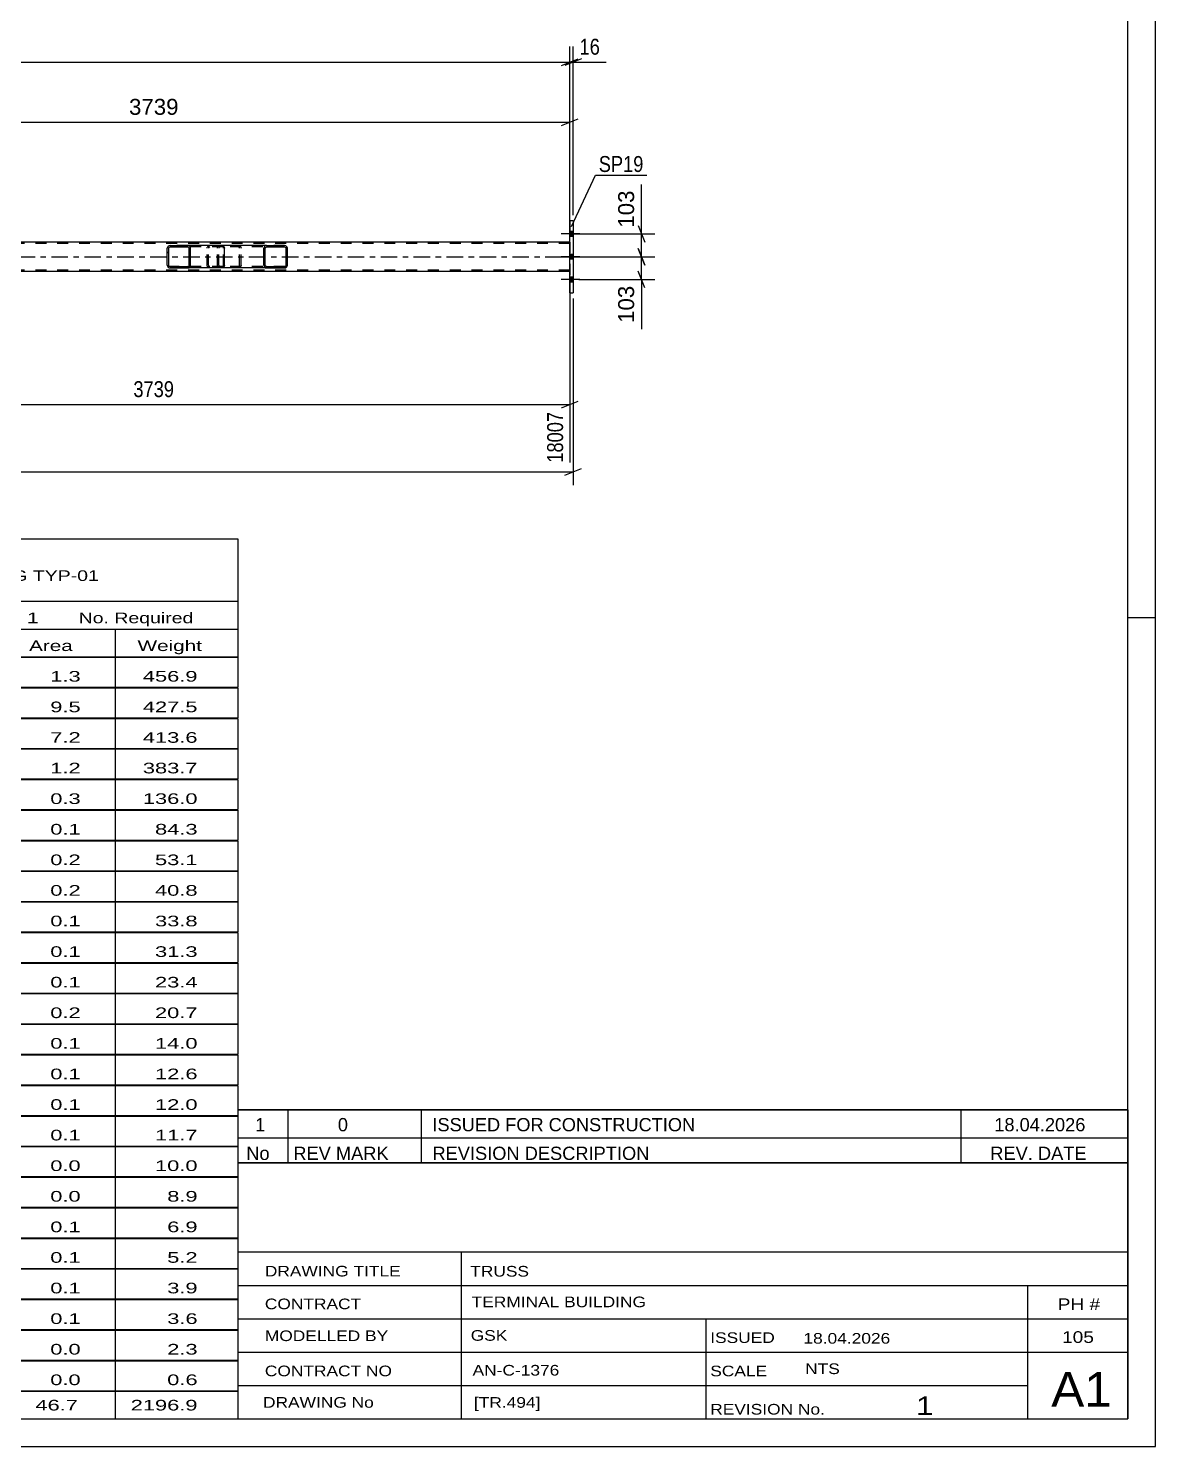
# Model space of a CAD drawing. Header units: millimetres. Extents: x -106 to 735, y -422 to 172.
# Drawn here: x 532.2 to 734.9, y -422.3 to -167.2 of the extents above; entities that cross this region are included whole.
import ezdxf

# ---------------------------------------------------------------- set-up
doc = ezdxf.new("R2010")
doc.units = ezdxf.units.MM
doc.linetypes.add('DXK_LINE_DOT2', pattern=[3.9198, 1.9599, -1.9599])
doc.linetypes.add('DXK_LINE_DOT3', pattern=[5.9187, 2.979, -0.9799, 0.9799, -0.9799])
doc.styles.add('Arial', font='ARIAL.TTF', dxfattribs={"height": 0.2})
doc.styles.add('Arial Narrow', font='ARIALN.TTF', dxfattribs={"height": 0.2})

# ---------------------------------------------------------------- blocks, each defined once
blk = doc.blocks.new('Unknown-717034374-1133')
at = {"color": 5, "linetype": 'Continuous'}
for p, q in [((734.87, -422.26), (734.87, 171.74)), ((729.87, -417.26), (729.87, 166.74)), ((734.87, -273.26), (729.87, -273.26)), ((-101.13, -417.26), (729.87, -417.26)), ((-106.13, -422.26), (734.87, -422.26))]:
    blk.add_line(p, q, dxfattribs=at)
blk = doc.blocks.new('Unknown-717034374-46241')
at = {"color": 7, "linetype": 'Continuous'}
for p, q in [((569.87, -371.21), (569.87, -417.26)), ((569.87, -371.21), (729.87, -371.21)), ((729.87, -371.26), (729.87, -417.26)), ((569.87, -387.26), (729.87, -387.26)), ((610.01, -387.26), (610.01, -417.26)), ((569.87, -393.26), (729.87, -393.26)), ((711.87, -417.21), (711.87, -393.21)), ((569.87, -399.26), (729.87, -399.26)), ((654.01, -399.26), (654.01, -417.26)), ((569.87, -405.26), (729.87, -405.26)), ((569.87, -411.26), (711.87, -411.26)), ((569.87, -417.26), (729.87, -417.26))]:
    blk.add_line(p, q, dxfattribs=at)
at = {"color": 7, "style": 'Arial Narrow'}
for s, height, width, p in [('DRAWING TITLE', 1.9089, 1.425378, (574.75, -391.66)), ('TRUSS  ', 1.909, 1.425378, (611.67, -391.68)), ('TERMINAL BUILDING', 1.9089, 1.425378, (611.92, -397.19)), ('CONTRACT', 1.909, 1.425378, (574.75, -397.55)), ('MODELLED BY', 1.9089, 1.425378, (574.75, -403.28)), ('GSK', 1.909, 1.425378, (611.75, -403.22)), ('ISSUED', 1.909, 1.425378, (654.81, -403.62)), ('18.04.2026', 1.909, 1.425378, (671.56, -403.74)), ('CONTRACT NO', 1.9089, 1.425378, (574.75, -409.6)), ('AN-C-1376', 1.909, 1.425378, (612.09, -409.48)), ('SCALE', 1.909, 1.425378, (654.81, -409.61)), ('A1', 6.204, 1.25, (716.11, -415.06)), ('DRAWING No', 1.909, 1.425378, (574.42, -415.26)), ('[TR.494]', 1.909, 1.425378, (612.33, -415.27)), ('REVISION No.', 1.9089, 1.425378, (654.81, -416.49)), ('1', 3.34, 1.5, (691.78, -416.58))]:
    blk.add_text(s, height=height, dxfattribs=dict(at, width=width)).set_placement(p)
at = {"color": 7, "linetype": 'Continuous', "style": 'Arial Narrow'}
for s, height, width, p in [('PH #', 2.1, 1.42538, (717.27, -397.71)), ('105', 2.1, 1.42538, (718.05, -403.61)), ('NTS', 1.909, 1.425378, (671.87, -409.21))]:
    blk.add_text(s, height=height, dxfattribs=dict(at, width=width)).set_placement(p)
blk = doc.blocks.new('Unknown-717034374-46242')
at = {"color": 7, "linetype": 'Continuous'}
for p, q in [((409.87, -259.01), (569.87, -259.01)), ((409.87, -270.26), (409.87, -259.01)), ((569.87, -259.01), (569.87, -270.26)), ((409.87, -270.26), (569.87, -270.26)), ((409.87, -270.26), (409.87, -275.26)), ((569.87, -270.26), (569.87, -275.26)), ((409.87, -275.26), (569.87, -275.26)), ((409.87, -275.26), (409.87, -280.26)), ((433.87, -275.26), (433.87, -280.26)), ((469.37, -275.26), (469.37, -280.26)), ((495.37, -275.26), (495.37, -280.26)), ((508.37, -275.26), (508.37, -280.26)), ((525.87, -275.26), (525.87, -280.26)), ((547.87, -275.26), (547.87, -280.26)), ((569.87, -275.26), (569.87, -280.26)), ((409.87, -280.26), (569.87, -280.26)), ((409.87, -280.31), (409.87, -285.71)), ((409.87, -280.31), (569.87, -280.31)), ((433.87, -280.26), (433.87, -285.76)), ((469.37, -280.26), (469.37, -285.76)), ((495.37, -280.26), (495.37, -285.76)), ((508.37, -280.26), (508.37, -285.76)), ((525.87, -280.26), (525.87, -285.76)), ((547.87, -280.26), (547.87, -285.76)), ((569.87, -280.31), (569.87, -285.71)), ((409.87, -285.71), (569.87, -285.71)), ((409.87, -285.81), (409.87, -291.21)), ((409.87, -285.81), (569.87, -285.81)), ((433.87, -285.76), (433.87, -291.26)), ((469.37, -285.76), (469.37, -291.26)), ((495.37, -285.76), (495.37, -291.26)), ((508.37, -285.76), (508.37, -291.26)), ((525.87, -285.76), (525.87, -291.26)), ((547.87, -285.76), (547.87, -291.26)), ((569.87, -285.81), (569.87, -291.21)), ((409.87, -291.21), (569.87, -291.21)), ((409.87, -291.31), (409.87, -296.71)), ((409.87, -291.31), (569.87, -291.31)), ((433.87, -291.26), (433.87, -296.76)), ((469.37, -291.26), (469.37, -296.76)), ((495.37, -291.26), (495.37, -296.76)), ((508.37, -291.26), (508.37, -296.76)), ((525.87, -291.26), (525.87, -296.76)), ((547.87, -291.26), (547.87, -296.76)), ((569.87, -291.31), (569.87, -296.71)), ((409.87, -296.71), (569.87, -296.71)), ((409.87, -296.81), (409.87, -302.21)), ((409.87, -296.81), (569.87, -296.81)), ((433.87, -296.76), (433.87, -302.26)), ((469.37, -296.76), (469.37, -302.26)), ((495.37, -296.76), (495.37, -302.26)), ((508.37, -296.76), (508.37, -302.26)), ((525.87, -296.76), (525.87, -302.26)), ((547.87, -296.76), (547.87, -302.26)), ((569.87, -296.81), (569.87, -302.21)), ((409.87, -302.21), (569.87, -302.21)), ((409.87, -302.31), (409.87, -307.71)), ((409.87, -302.31), (569.87, -302.31)), ((433.87, -302.26), (433.87, -307.76)), ((469.37, -302.26), (469.37, -307.76)), ((495.37, -302.26), (495.37, -307.76)), ((508.37, -302.26), (508.37, -307.76)), ((525.87, -302.26), (525.87, -307.76)), ((547.87, -302.26), (547.87, -307.76)), ((569.87, -302.31), (569.87, -307.71)), ((409.87, -307.71), (569.87, -307.71)), ((409.87, -307.81), (409.87, -313.21)), ((409.87, -307.81), (569.87, -307.81)), ((433.87, -307.76), (433.87, -313.26)), ((469.37, -307.76), (469.37, -313.26)), ((495.37, -307.76), (495.37, -313.26)), ((508.37, -307.76), (508.37, -313.26)), ((525.87, -307.76), (525.87, -313.26)), ((547.87, -307.76), (547.87, -313.26)), ((569.87, -307.81), (569.87, -313.21)), ((409.87, -313.21), (569.87, -313.21)), ((409.87, -313.31), (409.87, -318.71)), ((409.87, -313.31), (569.87, -313.31)), ((433.87, -313.26), (433.87, -318.76)), ((469.37, -313.26), (469.37, -318.76)), ((495.37, -313.26), (495.37, -318.76)), ((508.37, -313.26), (508.37, -318.76)), ((525.87, -313.26), (525.87, -318.76)), ((547.87, -313.26), (547.87, -318.76)), ((569.87, -313.31), (569.87, -318.71)), ((409.87, -318.71), (569.87, -318.71)), ((433.87, -318.76), (433.87, -324.26)), ((469.37, -318.76), (469.37, -324.26)), ((495.37, -318.76), (495.37, -324.26)), ((508.37, -318.76), (508.37, -324.26)), ((525.87, -318.76), (525.87, -324.26)), ((547.87, -318.76), (547.87, -324.26)), ((409.87, -318.81), (409.87, -324.21)), ((409.87, -318.81), (569.87, -318.81)), ((569.87, -318.81), (569.87, -324.21)), ((409.87, -324.21), (569.87, -324.21)), ((409.87, -324.31), (409.87, -329.71)), ((409.87, -324.31), (569.87, -324.31)), ((433.87, -324.26), (433.87, -329.76)), ((469.37, -324.26), (469.37, -329.76)), ((495.37, -324.26), (495.37, -329.76)), ((508.37, -324.26), (508.37, -329.76)), ((525.87, -324.26), (525.87, -329.76)), ((547.87, -324.26), (547.87, -329.76)), ((569.87, -324.31), (569.87, -329.71)), ((409.87, -329.71), (569.87, -329.71)), ((409.87, -329.81), (409.87, -335.21)), ((409.87, -329.81), (569.87, -329.81)), ((433.87, -329.76), (433.87, -335.26)), ((469.37, -329.76), (469.37, -335.26)), ((495.37, -329.76), (495.37, -335.26)), ((508.37, -329.76), (508.37, -335.26)), ((525.87, -329.76), (525.87, -335.26)), ((547.87, -329.76), (547.87, -335.26)), ((569.87, -329.81), (569.87, -335.21)), ((409.87, -335.21), (569.87, -335.21)), ((409.87, -335.31), (409.87, -340.71)), ((409.87, -335.31), (569.87, -335.31)), ((433.87, -335.26), (433.87, -340.76)), ((469.37, -335.26), (469.37, -340.76)), ((495.37, -335.26), (495.37, -340.76)), ((508.37, -335.26), (508.37, -340.76)), ((525.87, -335.26), (525.87, -340.76)), ((547.87, -335.26), (547.87, -340.76)), ((569.87, -335.31), (569.87, -340.71)), ((409.87, -340.71), (569.87, -340.71)), ((409.87, -340.81), (409.87, -346.21)), ((409.87, -340.81), (569.87, -340.81)), ((433.87, -340.76), (433.87, -346.26)), ((469.37, -340.76), (469.37, -346.26)), ((495.37, -340.76), (495.37, -346.26)), ((508.37, -340.76), (508.37, -346.26)), ((525.87, -340.76), (525.87, -346.26)), ((547.87, -340.76), (547.87, -346.26)), ((569.87, -340.81), (569.87, -346.21)), ((409.87, -346.21), (569.87, -346.21)), ((409.87, -346.31), (409.87, -351.71)), ((409.87, -346.31), (569.87, -346.31)), ((433.87, -346.26), (433.87, -351.76)), ((469.37, -346.26), (469.37, -351.76)), ((495.37, -346.26), (495.37, -351.76)), ((508.37, -346.26), (508.37, -351.76)), ((525.87, -346.26), (525.87, -351.76)), ((547.87, -346.26), (547.87, -351.76)), ((569.87, -346.31), (569.87, -351.71)), ((409.87, -351.71), (569.87, -351.71)), ((409.87, -351.81), (409.87, -357.21)), ((409.87, -351.81), (569.87, -351.81)), ((433.87, -351.76), (433.87, -357.26)), ((469.37, -351.76), (469.37, -357.26)), ((495.37, -351.76), (495.37, -357.26)), ((508.37, -351.76), (508.37, -357.26)), ((525.87, -351.76), (525.87, -357.26)), ((547.87, -351.76), (547.87, -357.26)), ((569.87, -351.81), (569.87, -357.21)), ((409.87, -357.21), (569.87, -357.21)), ((409.87, -357.31), (409.87, -362.71)), ((409.87, -357.31), (569.87, -357.31)), ((433.87, -357.26), (433.87, -362.76)), ((469.37, -357.26), (469.37, -362.76)), ((495.37, -357.26), (495.37, -362.76)), ((508.37, -357.26), (508.37, -362.76)), ((525.87, -357.26), (525.87, -362.76)), ((547.87, -357.26), (547.87, -362.76)), ((569.87, -357.31), (569.87, -362.71)), ((409.87, -362.71), (569.87, -362.71)), ((409.87, -362.81), (409.87, -368.21)), ((409.87, -362.81), (569.87, -362.81)), ((433.87, -362.76), (433.87, -368.26)), ((469.37, -362.76), (469.37, -368.26)), ((495.37, -362.76), (495.37, -368.26)), ((508.37, -362.76), (508.37, -368.26)), ((525.87, -362.76), (525.87, -368.26)), ((547.87, -362.76), (547.87, -368.26)), ((569.87, -362.81), (569.87, -368.21)), ((409.87, -368.21), (569.87, -368.21)), ((409.87, -368.31), (409.87, -373.71)), ((409.87, -368.31), (569.87, -368.31)), ((433.87, -368.26), (433.87, -373.76)), ((469.37, -368.26), (469.37, -373.76)), ((495.37, -368.26), (495.37, -373.76)), ((508.37, -368.26), (508.37, -373.76)), ((525.87, -368.26), (525.87, -373.76)), ((547.87, -368.26), (547.87, -373.76)), ((569.87, -368.31), (569.87, -373.71)), ((409.87, -373.71), (569.87, -373.71)), ((409.87, -373.81), (409.87, -379.21)), ((409.87, -373.81), (569.87, -373.81)), ((433.87, -373.76), (433.87, -379.26)), ((469.37, -373.76), (469.37, -379.26)), ((495.37, -373.76), (495.37, -379.26)), ((508.37, -373.76), (508.37, -379.26)), ((525.87, -373.76), (525.87, -379.26)), ((547.87, -373.76), (547.87, -379.26)), ((569.87, -373.81), (569.87, -379.21)), ((409.87, -379.21), (569.87, -379.21)), ((409.87, -379.31), (409.87, -384.71)), ((409.87, -379.31), (569.87, -379.31)), ((433.87, -379.26), (433.87, -384.76)), ((469.37, -379.26), (469.37, -384.76)), ((495.37, -379.26), (495.37, -384.76)), ((508.37, -379.26), (508.37, -384.76)), ((525.87, -379.26), (525.87, -384.76)), ((547.87, -379.26), (547.87, -384.76)), ((569.87, -379.31), (569.87, -384.71)), ((409.87, -384.71), (569.87, -384.71)), ((409.87, -384.81), (409.87, -390.21)), ((409.87, -384.81), (569.87, -384.81)), ((433.87, -384.76), (433.87, -390.26)), ((469.37, -384.76), (469.37, -390.26)), ((495.37, -384.76), (495.37, -390.26)), ((508.37, -384.76), (508.37, -390.26)), ((525.87, -384.76), (525.87, -390.26)), ((547.87, -384.76), (547.87, -390.26)), ((569.87, -384.81), (569.87, -390.21)), ((409.87, -390.21), (569.87, -390.21)), ((409.87, -390.31), (409.87, -395.71)), ((409.87, -390.31), (569.87, -390.31)), ((433.87, -390.26), (433.87, -395.76)), ((469.37, -390.26), (469.37, -395.76)), ((495.37, -390.26), (495.37, -395.76)), ((508.37, -390.26), (508.37, -395.76)), ((525.87, -390.26), (525.87, -395.76)), ((547.87, -390.26), (547.87, -395.76)), ((569.87, -390.31), (569.87, -395.71)), ((409.87, -395.71), (569.87, -395.71)), ((409.87, -395.81), (409.87, -401.21)), ((409.87, -395.81), (569.87, -395.81)), ((433.87, -395.76), (433.87, -401.26)), ((469.37, -395.76), (469.37, -401.26)), ((495.37, -395.76), (495.37, -401.26)), ((508.37, -395.76), (508.37, -401.26)), ((525.87, -395.76), (525.87, -401.26)), ((547.87, -395.76), (547.87, -401.26)), ((569.87, -395.81), (569.87, -401.21)), ((409.87, -401.21), (569.87, -401.21)), ((409.87, -401.31), (409.87, -406.71)), ((409.87, -401.31), (569.87, -401.31)), ((433.87, -401.26), (433.87, -406.76)), ((469.37, -401.26), (469.37, -406.76)), ((495.37, -401.26), (495.37, -406.76)), ((508.37, -401.26), (508.37, -406.76)), ((525.87, -401.26), (525.87, -406.76)), ((547.87, -401.26), (547.87, -406.76)), ((569.87, -401.31), (569.87, -406.71)), ((409.87, -406.71), (569.87, -406.71)), ((409.87, -406.81), (409.87, -412.21)), ((409.87, -406.81), (569.87, -406.81)), ((433.87, -406.76), (433.87, -412.26)), ((469.37, -406.76), (469.37, -412.26)), ((495.37, -406.76), (495.37, -412.26)), ((508.37, -406.76), (508.37, -412.26)), ((525.87, -406.76), (525.87, -412.26)), ((547.87, -406.76), (547.87, -412.26)), ((569.87, -406.81), (569.87, -412.21)), ((409.87, -412.21), (569.87, -412.21)), ((409.87, -412.26), (569.87, -412.26)), ((409.87, -412.26), (409.87, -417.26)), ((525.87, -412.26), (525.87, -417.26)), ((547.87, -412.26), (547.87, -417.26)), ((569.87, -412.26), (569.87, -417.26)), ((409.87, -417.26), (569.87, -417.26))]:
    blk.add_line(p, q, dxfattribs=at)
at = {"color": 7, "style": 'Arial Narrow'}
for s, height, width, p in [('GENERAL NOTES & WELD DETAILS :', 2.8633, 1.4, (411.02, -266.7)), ('REFER TYP DRAWING TYP-01', 1.9089, 1.6, (494.57, -266.6)), ("MATERIAL LIST FOR ASSEMBLY MK'D", 1.9089, 1.6, (411.02, -274.2)), ('TR494', 1.909, 1.794707, (503.77, -274.29)), ('1', 1.91, 1.794707, (531.95, -274.2)), ('No. Required', 1.9089, 1.6, (541.28, -274.2)), ('Mark', 1.909, 1.7, (411.2, -279.26)), ('Profile', 1.909, 1.7, (444.28, -279.26)), ('Material', 1.909, 1.7, (474.41, -279.2)), ('No.', 1.909, 1.7, (499.37, -279.2)), ('Length', 1.909, 1.7, (509.87, -279.2)), ('Area', 1.909, 1.7, (532.37, -279.2)), ('Weight', 1.909, 1.7, (551.87, -279.2))]:
    blk.add_text(s, height=height, dxfattribs=dict(at, width=width)).set_placement(p)
at = {"color": 7, "linetype": 'Continuous', "style": 'Arial Narrow'}
for s, height, width, p in [('M182', 1.909, 1.794707, (411.37, -284.7)), ('SHS100*6', 1.909, 1.794707, (435.87, -284.7)), ('E350', 1.909, 1.794707, (475.61, -284.7)), ('8', 1.91, 1.794707, (499.72, -284.7)), ('3261', 1.909, 1.794707, (512.45, -284.7)), ('1.3', 1.909, 1.794707, (536.18, -284.7)), ('456.9', 1.909, 1.794707, (552.82, -284.7)), ('BC193', 1.909, 1.794707, (411.37, -290.2)), ('SHS132*6', 1.909, 1.794707, (435.87, -290.2)), ('E350', 1.909, 1.794707, (475.61, -290.2)), ('1', 1.91, 1.794707, (499.72, -290.2)), ('18007', 1.909, 1.794707, (510.26, -290.2)), ('9.5', 1.909, 1.794707, (536.18, -290.2)), ('427.5', 1.909, 1.794707, (552.82, -290.2)), ('TR494', 1.909, 1.794707, (411.37, -295.7)), ('SHS100*8', 1.909, 1.794707, (435.87, -295.7)), ('E350', 1.909, 1.794707, (475.61, -295.7)), ('1', 1.91, 1.794707, (499.72, -295.7)), ('17896', 1.909, 1.794707, (510.26, -295.7)), ('7.2', 1.909, 1.794707, (536.18, -295.7)), ('413.6', 1.909, 1.794707, (552.82, -295.7)), ('M177', 1.909, 1.794707, (411.37, -301.2)), ('SHS100*6', 1.909, 1.794707, (435.87, -301.2)), ('E350', 1.909, 1.794707, (475.61, -301.2)), ('7', 1.91, 1.794707, (499.72, -301.2)), ('3167', 1.909, 1.794707, (512.45, -301.2)), ('1.2', 1.909, 1.794707, (536.18, -301.2)), ('383.7', 1.909, 1.794707, (552.82, -301.2)), ('SP20', 1.909, 1.794707, (411.37, -306.7)), ('PL20*380', 1.909, 1.794707, (435.87, -306.7)), ('E350', 1.909, 1.794707, (475.61, -306.7)), ('6', 1.91, 1.794707, (499.72, -306.7)), ('380', 1.909, 1.794707, (514.64, -306.7)), ('0.3', 1.909, 1.794707, (536.18, -306.7)), ('136.0', 1.909, 1.794707, (552.82, -306.7)), ('M1454', 1.909, 1.794707, (411.37, -312.2)), ('RHS100*100*6', 1.9089, 1.794707, (435.87, -312.2)), ('E350', 1.909, 1.794707, (475.61, -312.2)), ('13', 1.909, 1.794707, (498.63, -312.2)), ('366', 1.909, 1.794707, (514.64, -312.2)), ('0.1', 1.909, 1.794707, (536.18, -312.2)), ('84.3', 1.909, 1.794707, (555.01, -312.2)), ('SP19', 1.909, 1.794707, (411.37, -317.7)), ('PL16*325', 1.909, 1.794707, (435.87, -317.7)), ('E350', 1.909, 1.794707, (475.61, -317.7)), ('4', 1.91, 1.794707, (499.72, -317.7)), ('325', 1.909, 1.794707, (514.64, -317.7)), ('0.2', 1.909, 1.794707, (536.18, -317.7)), ('53.1', 1.909, 1.794707, (555.01, -317.7)), ('M1440', 1.909, 1.794707, (411.37, -323.2)), ('RHS100*100*6', 1.9089, 1.794707, (435.87, -323.2)), ('E350', 1.909, 1.794707, (475.61, -323.2)), ('6', 1.91, 1.794707, (499.72, -323.2)), ('384', 1.909, 1.794707, (514.64, -323.2)), ('0.2', 1.909, 1.794707, (536.18, -323.2)), ('40.8', 1.909, 1.794707, (555.01, -323.2)), ('PL760', 1.909, 1.794707, (411.37, -328.7)), ('PL12*120', 1.909, 1.794707, (435.87, -328.7)), ('E350', 1.909, 1.794707, (475.61, -328.7)), ('13', 1.909, 1.794707, (498.63, -328.7)), ('230', 1.909, 1.794707, (514.64, -328.7)), ('0.1', 1.909, 1.794707, (536.18, -328.7)), ('33.8', 1.909, 1.794707, (555.01, -328.7)), ('M1362', 1.909, 1.794707, (411.37, -334.2)), ('RHS100*100*6', 1.9089, 1.794707, (435.87, -334.2)), ('E350', 1.909, 1.794707, (475.61, -334.2)), ('9', 1.91, 1.794707, (499.72, -334.2)), ('196', 1.909, 1.794707, (514.64, -334.2)), ('0.1', 1.909, 1.794707, (536.18, -334.2)), ('31.3', 1.909, 1.794707, (555.01, -334.2)), ('PL580', 1.909, 1.794707, (411.37, -339.7)), ('PL12*120', 1.909, 1.794707, (435.87, -339.7)), ('E350', 1.909, 1.794707, (475.61, -339.7)), ('9', 1.91, 1.794707, (499.72, -339.7)), ('230', 1.909, 1.794707, (514.64, -339.7)), ('0.1', 1.909, 1.794707, (536.18, -339.7)), ('23.4', 1.909, 1.794707, (555.01, -339.7)), ('M1439', 1.909, 1.794707, (411.37, -345.2)), ('RHS100*100*6', 1.9089, 1.794707, (435.87, -345.2)), ('E350', 1.909, 1.794707, (475.61, -345.2)), ('3', 1.91, 1.794707, (499.72, -345.2)), ('390', 1.909, 1.794707, (514.64, -345.2)), ('0.2', 1.909, 1.794707, (536.18, -345.2)), ('20.7', 1.909, 1.794707, (555.01, -345.2)), ('TB74', 1.909, 1.794707, (411.37, -350.7)), ('RHS150*110*6', 1.9089, 1.794707, (435.87, -350.7)), ('E350', 1.909, 1.794707, (475.61, -350.7)), ('3', 1.91, 1.794707, (499.72, -350.7)), ('200', 1.909, 1.794707, (514.64, -350.7)), ('0.1', 1.909, 1.794707, (536.18, -350.7)), ('14.0', 1.909, 1.794707, (555.01, -350.7)), ('TB48', 1.909, 1.794707, (411.37, -356.2)), ('RHS150*110*6', 1.9089, 1.794707, (435.87, -356.2)), ('E350', 1.909, 1.794707, (475.61, -356.2)), ('3', 1.91, 1.794707, (499.72, -356.2)), ('180', 1.909, 1.794707, (514.64, -356.2)), ('0.1', 1.909, 1.794707, (536.18, -356.2)), ('12.6', 1.909, 1.794707, (555.01, -356.2)), ('PL538', 1.909, 1.794707, (411.37, -361.7)), ('PL10*150', 1.909, 1.794707, (435.87, -361.7)), ('E350', 1.909, 1.794707, (475.61, -361.7)), ('6', 1.91, 1.794707, (499.72, -361.7)), ('170', 1.909, 1.794707, (514.64, -361.7)), ('0.1', 1.909, 1.794707, (536.18, -361.7)), ('12.0', 1.909, 1.794707, (555.01, -361.7)), ('M1450', 1.909, 1.794707, (411.37, -367.2)), ('RHS100*100*6', 1.9089, 1.794707, (435.87, -367.2)), ('E350', 1.909, 1.794707, (475.61, -367.2)), ('3', 1.91, 1.794707, (499.72, -367.2)), ('220', 1.909, 1.794707, (514.64, -367.2)), ('0.1', 1.909, 1.794707, (536.18, -367.2)), ('11.7', 1.909, 1.794707, (555.01, -367.2)), ('ST33', 1.909, 1.794707, (411.37, -372.7)), ('PL8*100', 1.909, 1.794707, (435.87, -372.7)), ('E350', 1.909, 1.794707, (475.61, -372.7)), ('24', 1.909, 1.794707, (498.63, -372.7)), ('135', 1.909, 1.794707, (514.64, -372.7)), ('0.0', 1.909, 1.794707, (536.18, -372.7)), ('10.0', 1.909, 1.794707, (555.01, -372.7)), ('ST32', 1.909, 1.794707, (411.37, -378.2)), ('PL8*100', 1.909, 1.794707, (435.87, -378.2)), ('E350', 1.909, 1.794707, (475.61, -378.2)), ('24', 1.909, 1.794707, (498.63, -378.2)), ('121', 1.909, 1.794707, (514.64, -378.2)), ('0.0', 1.909, 1.794707, (536.18, -378.2)), ('8.9', 1.909, 1.794707, (557.2, -378.2)), ('M1545', 1.909, 1.794707, (411.37, -383.7)), ('RHS100*100*6', 1.9089, 1.794707, (435.87, -383.7)), ('E350', 1.909, 1.794707, (475.61, -383.7)), ('2', 1.91, 1.794707, (499.72, -383.7)), ('196', 1.909, 1.794707, (514.64, -383.7)), ('0.1', 1.909, 1.794707, (536.18, -383.7)), ('6.9', 1.909, 1.794707, (557.2, -383.7)), ('PL780', 1.909, 1.794707, (411.37, -389.2)), ('PL12*120', 1.909, 1.794707, (435.87, -389.2)), ('E350', 1.909, 1.794707, (475.61, -389.2)), ('2', 1.91, 1.794707, (499.72, -389.2)), ('230', 1.909, 1.794707, (514.64, -389.2)), ('0.1', 1.909, 1.794707, (536.18, -389.2)), ('5.2', 1.909, 1.794707, (557.2, -389.2)), ('M1535', 1.909, 1.794707, (411.37, -394.7)), ('RHS100*100*6', 1.9089, 1.794707, (435.87, -394.7)), ('E350', 1.909, 1.794707, (475.61, -394.7)), ('1', 1.91, 1.794707, (499.72, -394.7)), ('220', 1.909, 1.794707, (514.64, -394.7)), ('0.1', 1.909, 1.794707, (536.18, -394.7)), ('3.9', 1.909, 1.794707, (557.2, -394.7)), ('BPL9', 1.909, 1.794707, (411.37, -400.2)), ('ISA100X100X6', 1.9089, 1.794707, (435.87, -400.2)), ('E350', 1.909, 1.794707, (475.61, -400.2)), ('3', 1.91, 1.794707, (499.72, -400.2)), ('130', 1.909, 1.794707, (514.64, -400.2)), ('0.1', 1.909, 1.794707, (536.18, -400.2)), ('3.6', 1.909, 1.794707, (557.2, -400.2)), ('PL771', 1.909, 1.794707, (411.37, -405.7)), ('PL6*88', 1.909, 1.794707, (435.87, -405.7)), ('E350', 1.909, 1.794707, (475.61, -405.7)), ('3', 1.91, 1.794707, (499.72, -405.7)), ('188', 1.909, 1.794707, (514.64, -405.7)), ('0.0', 1.909, 1.794707, (536.18, -405.7)), ('2.3', 1.909, 1.794707, (557.2, -405.7)), ('ST40', 1.909, 1.794707, (411.37, -411.2)), ('PL6*94', 1.909, 1.794707, (435.87, -411.2)), ('E350', 1.909, 1.794707, (475.61, -411.2)), ('3', 1.91, 1.794707, (499.72, -411.2)), ('94', 1.909, 1.794707, (516.82, -411.2)), ('0.0', 1.909, 1.794707, (536.18, -411.2)), ('0.6', 1.909, 1.794707, (557.2, -411.2)), ('Total', 1.909, 1.7, (512.2, -415.76)), ('46.7', 1.909, 1.794707, (533.51, -415.76)), ('2196.9', 1.909, 1.794707, (550.64, -415.76))]:
    blk.add_text(s, height=height, dxfattribs=dict(at, width=width)).set_placement(p)
blk = doc.blocks.new('Unknown-717034374-46244')
at = {"color": 7, "linetype": 'Continuous'}
for p, q in [((569.87, -361.71), (729.87, -361.71)), ((729.87, -361.71), (569.87, -361.71)), ((569.87, -361.71), (569.87, -366.71)), ((578.87, -361.71), (578.87, -366.71)), ((602.87, -361.71), (602.87, -366.71)), ((699.87, -361.71), (699.87, -366.71)), ((729.87, -361.71), (729.87, -366.71)), ((569.87, -366.71), (729.87, -366.71)), ((569.87, -366.71), (569.87, -371.21)), ((569.87, -366.71), (729.87, -366.71)), ((578.87, -366.71), (578.87, -371.21)), ((602.87, -366.71), (602.87, -371.21)), ((699.87, -366.71), (699.87, -371.21)), ((729.87, -366.71), (729.87, -371.21)), ((729.87, -371.21), (569.87, -371.21))]:
    blk.add_line(p, q, dxfattribs=at)
at = {"color": 7, "linetype": 'Continuous', "style": 'Arial Narrow'}
for s, height, width, p in [('1', 2.39, 1.196471, (573.02, -365.56)), ('0', 2.39, 1.196471, (587.87, -365.56)), ('ISSUED FOR CONSTRUCTION', 2.3861, 1.196471, (604.87, -365.56)), ('18.04.2026', 2.386, 1.196471, (705.87, -365.56)), ('No', 2.386, 1.2, (571.41, -370.71)), ('REV MARK', 2.386, 1.2, (579.87, -370.71)), ('REVISION DESCRIPTION', 2.3861, 1.2, (604.87, -370.71)), ('REV. DATE', 2.386, 1.2, (705.15, -370.71))]:
    blk.add_text(s, height=height, dxfattribs=dict(at, width=width)).set_placement(p)
blk = doc.blocks.new('Part-717034374-3312 - 3113')
at = {"color": 2, "linetype": 'Continuous'}
for p, q in [((629.55, -201.81), (630.19, -201.81)), ((629.55, -214.81), (629.55, -201.81)), ((630.19, -201.81), (630.19, -214.81)), ((629.55, -214.81), (630.19, -214.81))]:
    blk.add_line(p, q, dxfattribs=at)
at = {"color": 7, "linetype": 'DXK_LINE_DOT2'}
for p, q in [((629.55, -201.81), (629.55, -214.81)), ((630.19, -201.81), (630.19, -214.81))]:
    blk.add_line(p, q, dxfattribs=at)
blk = doc.blocks.new('Part-717034374-3251 - 3113')
at = {"color": 2, "linetype": 'Continuous'}
for p, q in [((629.55, -205.67), (-37.73, -205.67)), ((629.55, -210.95), (485.2, -210.95))]:
    blk.add_line(p, q, dxfattribs=at)
at = {"color": 7, "linetype": 'DXK_LINE_DOT2'}
for p, q in [((629.55, -205.91), (-37.73, -205.91)), ((629.55, -205.67), (629.55, -210.95)), ((629.55, -210.71), (-37.73, -210.71)), ((629.55, -210.95), (629.55, -210.91))]:
    blk.add_line(p, q, dxfattribs=at)
at = {"color": 7, "linetype": 'DXK_LINE_DOT3'}
blk.add_line((-37.73, -208.31), (629.55, -208.31), dxfattribs=at)
blk = doc.blocks.new('Bolt-717034374-3254 - 3113')
at = {"linetype": 'Continuous'}
for points in [[(630.19, -204.65), (630.19, -203.77), (629.55, -203.77), (629.55, -204.65)], [(630.19, -204.65), (630.19, -203.77), (629.55, -203.77), (629.55, -204.65)], [(630.19, -204.65), (630.19, -203.77), (629.55, -203.77), (629.55, -204.65)], [(630.19, -208.75), (630.19, -207.87), (629.55, -207.87), (629.55, -208.75)], [(630.19, -208.75), (630.19, -207.87), (629.55, -207.87), (629.55, -208.75)], [(630.19, -212.85), (630.19, -211.97), (629.55, -211.97), (629.55, -212.85)], [(630.19, -212.85), (630.19, -211.97), (629.55, -211.97), (629.55, -212.85)], [(630.19, -212.85), (630.19, -211.97), (629.55, -211.97), (629.55, -212.85)]]:
    blk.add_hatch(color=1, dxfattribs=at).paths.add_polyline_path(points)
at = {"color": 1, "linetype": 'Continuous'}
for p, q in [((630.19, -203.77), (629.55, -203.77)), ((630.19, -203.77), (629.55, -203.77)), ((630.19, -203.77), (629.55, -203.77)), ((631.35, -204.21), (628.03, -204.21)), ((631.35, -204.21), (628.03, -204.21)), ((631.35, -204.21), (628.03, -204.21)), ((630.19, -204.65), (629.55, -204.65)), ((630.19, -204.65), (629.55, -204.65)), ((630.19, -204.65), (629.55, -204.65)), ((631.35, -208.31), (628.03, -208.31)), ((631.35, -208.31), (628.03, -208.31)), ((630.19, -207.87), (629.55, -207.87)), ((630.19, -207.87), (629.55, -207.87)), ((630.19, -208.75), (629.55, -208.75)), ((630.19, -208.75), (629.55, -208.75)), ((631.35, -212.41), (628.03, -212.41)), ((631.35, -212.41), (628.03, -212.41)), ((631.35, -212.41), (628.03, -212.41)), ((630.19, -211.97), (629.55, -211.97)), ((630.19, -211.97), (629.55, -211.97)), ((630.19, -211.97), (629.55, -211.97)), ((630.19, -212.85), (629.55, -212.85)), ((630.19, -212.85), (629.55, -212.85)), ((630.19, -212.85), (629.55, -212.85))]:
    blk.add_line(p, q, dxfattribs=at)
blk = doc.blocks.new('Part-717034374-3318 - 3113')
at = {"linetype": 'Continuous'}
h = blk.add_hatch(dxfattribs=at)
h.set_pattern_fill('', scale=0.7, style=0, pattern_type=0)
h.set_pattern_definition([(45, (561.3697, -206.6051), (-1.57154, 1.57154), [])])
h.paths.add_polyline_path([(561.41, -206.79), (561.37, -206.61), (561.26, -206.45), (561.1, -206.35), (560.91, -206.31), (557.72, -206.31), (557.53, -206.35), (557.37, -206.45), (557.26, -206.61), (557.22, -206.79), (557.22, -209.83), (557.26, -210.01), (557.37, -210.17), (557.53, -210.27), (557.72, -210.31), (560.91, -210.31), (561.1, -210.27), (561.26, -210.17), (561.37, -210.01), (561.41, -209.83)])
h.paths.add_polyline_path([(561.14, -209.92), (561.08, -210), (561, -210.05), (560.91, -210.07), (557.72, -210.07), (557.62, -210.05), (557.54, -210), (557.49, -209.92), (557.47, -209.83), (557.47, -206.79), (557.49, -206.7), (557.54, -206.62), (557.62, -206.57), (557.72, -206.55), (560.91, -206.55), (561, -206.57), (561.08, -206.62), (561.14, -206.7), (561.16, -206.79), (561.16, -209.83)])
at = {"color": 2, "linetype": 'Continuous'}
for p, q in [((557.72, -206.31), (557.53, -206.35)), ((557.54, -206.62), (557.62, -206.57)), ((557.62, -206.57), (557.72, -206.55)), ((557.72, -206.31), (560.91, -206.31)), ((557.72, -206.55), (560.91, -206.55)), ((567.21, -206.31), (560.91, -206.31)), ((561.1, -206.35), (560.91, -206.31)), ((560.91, -206.55), (561, -206.57)), ((561, -206.57), (561.08, -206.62)), ((567.21, -206.31), (567.31, -206.35)), ((567.31, -206.35), (567.4, -206.45)), ((567.4, -206.45), (567.46, -206.61)), ((557.26, -206.61), (557.22, -206.79)), ((557.22, -209.83), (557.22, -206.79)), ((557.47, -206.79), (557.49, -206.7)), ((557.47, -209.83), (557.47, -206.79)), ((557.49, -206.7), (557.54, -206.62)), ((561.08, -206.62), (561.14, -206.7)), ((561.14, -206.7), (561.16, -206.79)), ((561.16, -209.83), (561.16, -206.79)), ((561.41, -206.79), (561.37, -206.61)), ((561.41, -209.83), (561.41, -206.79)), ((567.46, -206.61), (567.48, -206.79)), ((567.48, -209.83), (567.48, -206.79)), ((557.22, -209.83), (557.26, -210.01)), ((557.49, -209.92), (557.47, -209.83)), ((557.54, -210), (557.49, -209.92)), ((557.53, -210.27), (557.72, -210.31)), ((557.62, -210.05), (557.54, -210)), ((557.72, -210.07), (557.62, -210.05)), ((557.72, -210.07), (560.91, -210.07)), ((557.72, -210.31), (560.91, -210.31)), ((561, -210.05), (560.91, -210.07)), ((560.91, -210.31), (561.1, -210.27)), ((567.21, -210.31), (560.91, -210.31)), ((561.08, -210), (561, -210.05)), ((561.14, -209.92), (561.08, -210)), ((561.16, -209.83), (561.14, -209.92)), ((561.37, -210.01), (561.41, -209.83)), ((567.31, -210.27), (567.21, -210.31)), ((567.4, -210.17), (567.31, -210.27)), ((567.46, -210.01), (567.4, -210.17)), ((567.48, -209.83), (567.46, -210.01))]:
    blk.add_line(p, q, dxfattribs=at)
at = {"color": 7, "linetype": 'DXK_LINE_DOT2'}
for p, q in [((560.91, -206.31), (557.72, -206.31)), ((567.21, -206.55), (557.72, -206.55)), ((564.68, -206.35), (564.87, -206.31)), ((564.78, -206.57), (564.69, -206.62)), ((564.87, -206.55), (564.78, -206.57)), ((566.21, -206.55), (566.21, -206.31)), ((567.26, -206.57), (567.21, -206.55)), ((567.3, -206.62), (567.26, -206.57)), ((564.37, -206.79), (564.41, -206.61)), ((564.37, -209.83), (564.37, -206.79)), ((564.64, -206.7), (564.62, -206.79)), ((564.62, -209.83), (564.62, -206.79)), ((564.69, -206.62), (564.64, -206.7)), ((567.33, -206.7), (567.3, -206.62)), ((567.34, -206.79), (567.33, -206.7)), ((567.34, -209.83), (567.34, -206.79)), ((567.21, -210.07), (557.72, -210.07)), ((560.91, -210.31), (557.72, -210.31)), ((564.41, -210.01), (564.37, -209.83)), ((564.62, -209.83), (564.64, -209.92)), ((564.64, -209.92), (564.69, -210)), ((564.87, -210.31), (564.68, -210.27)), ((564.69, -210), (564.72, -210.01)), ((564.72, -210.01), (564.78, -210.05)), ((564.78, -210.05), (564.87, -210.07)), ((566.21, -210.31), (566.21, -210.07)), ((567.21, -210.07), (567.26, -210.05)), ((567.26, -210.05), (567.3, -210)), ((567.3, -210), (567.33, -209.92)), ((567.33, -209.92), (567.34, -209.83))]:
    blk.add_line(p, q, dxfattribs=at)
at = {"color": 2, "linetype": 'Continuous'}
for centre, start, end in [((557.71, -206.8), 111.1941, 156.1506), ((560.92, -206.8), 23.8494, 68.8059), ((557.71, -209.81), 203.8494, 248.8059), ((560.92, -209.81), 291.1941, 336.1506)]:
    blk.add_arc(centre, 0.492, start, end, dxfattribs=at)
at = {"color": 7, "linetype": 'DXK_LINE_DOT2'}
for centre, start, end in [((564.86, -206.8), 111.1941, 156.1506), ((564.86, -209.81), 203.8494, 248.8059)]:
    blk.add_arc(centre, 0.492, start, end, dxfattribs=at)
blk = doc.blocks.new('Part-717034374-3337 - 3113')
at = {"linetype": 'Continuous'}
h = blk.add_hatch(dxfattribs=at)
h.set_pattern_fill('', scale=0.7, style=0, pattern_type=0)
h.set_pattern_definition([(45, (578.7814, -206.6051), (-1.57154, 1.57154), [])])
h.paths.add_polyline_path([(578.82, -206.79), (578.78, -206.61), (578.67, -206.45), (578.5, -206.35), (578.31, -206.31), (575.07, -206.31), (574.88, -206.35), (574.71, -206.45), (574.6, -206.61), (574.56, -206.79), (574.56, -209.83), (574.6, -210.01), (574.71, -210.17), (574.88, -210.27), (575.07, -210.31), (578.31, -210.31), (578.5, -210.27), (578.67, -210.17), (578.78, -210.01), (578.82, -209.83)])
h.paths.add_polyline_path([(578.55, -209.92), (578.49, -210), (578.41, -210.05), (578.31, -210.07), (575.07, -210.07), (574.98, -210.05), (574.89, -210), (574.84, -209.92), (574.82, -209.83), (574.82, -206.79), (574.84, -206.7), (574.89, -206.62), (574.98, -206.57), (575.07, -206.55), (578.31, -206.55), (578.41, -206.57), (578.49, -206.62), (578.55, -206.7), (578.56, -206.79), (578.56, -209.83)])
at = {"color": 7, "linetype": 'DXK_LINE_DOT2'}
for p, q in [((566.53, -206.35), (566.72, -206.31)), ((566.63, -206.57), (566.54, -206.62)), ((566.72, -206.55), (566.63, -206.57)), ((567.21, -206.31), (566.72, -206.31)), ((578.31, -206.55), (566.72, -206.55)), ((569.96, -206.31), (570.16, -206.35)), ((570.06, -206.57), (569.96, -206.55)), ((570.14, -206.62), (570.06, -206.57)), ((578.31, -206.31), (575.07, -206.31)), ((566.21, -206.79), (566.25, -206.61)), ((566.21, -209.83), (566.21, -206.79)), ((566.49, -206.7), (566.47, -206.79)), ((566.47, -209.83), (566.47, -206.79)), ((566.54, -206.62), (566.49, -206.7)), ((570.2, -206.7), (570.14, -206.62)), ((570.22, -206.79), (570.2, -206.7)), ((570.22, -209.83), (570.22, -206.79)), ((570.43, -206.61), (570.47, -206.79)), ((570.47, -209.83), (570.47, -206.79)), ((566.25, -210.01), (566.21, -209.83)), ((566.47, -209.83), (566.49, -209.92)), ((566.49, -209.92), (566.54, -210)), ((566.72, -210.31), (566.53, -210.27)), ((566.54, -210), (566.63, -210.05)), ((566.63, -210.05), (566.72, -210.07)), ((578.31, -210.07), (566.72, -210.07)), ((567.21, -210.31), (566.72, -210.31)), ((569.96, -210.07), (570.06, -210.05)), ((570.16, -210.27), (569.96, -210.31)), ((570.06, -210.05), (570.14, -210)), ((570.14, -210), (570.2, -209.92)), ((570.2, -209.92), (570.22, -209.83)), ((570.47, -209.83), (570.43, -210.01)), ((578.31, -210.31), (575.07, -210.31))]:
    blk.add_line(p, q, dxfattribs=at)
at = {"color": 2, "linetype": 'Continuous'}
for p, q in [((575.07, -206.31), (567.21, -206.31)), ((575.07, -206.31), (574.88, -206.35)), ((574.89, -206.62), (574.98, -206.57)), ((574.98, -206.57), (575.07, -206.55)), ((575.07, -206.31), (578.31, -206.31)), ((575.07, -206.55), (578.31, -206.55)), ((578.5, -206.35), (578.31, -206.31)), ((578.31, -206.55), (578.41, -206.57)), ((578.41, -206.57), (578.49, -206.62)), ((574.6, -206.61), (574.56, -206.79)), ((574.56, -209.83), (574.56, -206.79)), ((574.82, -206.79), (574.84, -206.7)), ((574.82, -209.83), (574.82, -206.79)), ((574.84, -206.7), (574.89, -206.62)), ((578.49, -206.62), (578.55, -206.7)), ((578.55, -206.7), (578.56, -206.79)), ((578.56, -209.83), (578.56, -206.79)), ((578.82, -206.79), (578.78, -206.61)), ((578.82, -209.83), (578.82, -206.79)), ((575.07, -210.31), (567.21, -210.31)), ((574.56, -209.83), (574.6, -210.01)), ((574.84, -209.92), (574.82, -209.83)), ((574.89, -210), (574.84, -209.92)), ((574.88, -210.27), (575.07, -210.31)), ((574.98, -210.05), (574.89, -210)), ((575.07, -210.07), (574.98, -210.05)), ((575.07, -210.07), (578.31, -210.07)), ((575.07, -210.31), (578.31, -210.31)), ((578.41, -210.05), (578.31, -210.07)), ((578.31, -210.31), (578.5, -210.27)), ((578.49, -210), (578.41, -210.05)), ((578.55, -209.92), (578.49, -210)), ((578.56, -209.83), (578.55, -209.92)), ((578.78, -210.01), (578.82, -209.83))]:
    blk.add_line(p, q, dxfattribs=at)
at = {"color": 7, "linetype": 'DXK_LINE_DOT2'}
for centre, start, end in [((566.71, -206.81), 110.7583, 155.68), ((569.98, -206.81), 24.32, 69.2417), ((566.71, -209.81), 204.32, 249.2417), ((569.98, -209.81), 290.7583, 335.68)]:
    blk.add_arc(centre, 0.496, start, end, dxfattribs=at)
at = {"color": 2, "linetype": 'Continuous'}
for centre, start, end in [((575.05, -206.81), 110.7583, 155.68), ((578.33, -206.81), 24.32, 69.2417), ((575.05, -209.81), 204.32, 249.2417), ((578.33, -209.81), 290.7583, 335.68)]:
    blk.add_arc(centre, 0.496, start, end, dxfattribs=at)
blk = doc.blocks.new('StraightDimension-717034374-3478 - 3113')
at = {"color": 7, "linetype": 'Continuous'}
for p, q in [((627.63, -208.31), (644.87, -208.31)), ((641.87, -206.81), (643.07, -209.81)), ((642.47, -212.41), (642.47, -208.31)), ((643.07, -213.91), (641.87, -210.91)), ((631.19, -212.41), (644.87, -212.41))]:
    blk.add_line(p, q, dxfattribs=at)
at = {"color": 0}
blk.add_wipeout([(641.72, -212.93), (637.52, -212.93), (637.52, -220.8), (641.72, -220.8)], dxfattribs=at)
at = {"color": 7, "linetype": 'Continuous'}
blk.add_line((642.47, -212.41), (642.47, -221.33), dxfattribs=at)
blk.add_line((642.47, -212.41), (642.47, -221.33), dxfattribs=at)
at = {"color": 3, "style": 'Arial'}
blk.add_text('103', height=2.865, rotation=90.0002, dxfattribs=at).set_placement((641.12, -220.2))
blk = doc.blocks.new('StraightDimension-717034374-3489 - 3113')
at = {"color": 7, "linetype": 'Continuous'}
for p, q in [((641.87, -202.71), (643.07, -205.71)), ((629.79, -204.21), (644.87, -204.21)), ((642.47, -208.31), (642.47, -204.21)), ((627.63, -208.31), (644.87, -208.31)), ((643.07, -209.81), (641.87, -206.81))]:
    blk.add_line(p, q, dxfattribs=at)
at = {"color": 0}
blk.add_wipeout([(641.72, -195.81), (637.52, -195.81), (637.52, -203.68), (641.72, -203.68)], dxfattribs=at)
at = {"color": 7, "linetype": 'Continuous'}
blk.add_line((642.47, -204.21), (642.47, -195.29), dxfattribs=at)
blk.add_line((642.47, -204.21), (642.47, -195.29), dxfattribs=at)
at = {"color": 3, "style": 'Arial'}
blk.add_text('103', height=2.865, rotation=90.0002, dxfattribs=at).set_placement((641.12, -203.08))
blk = doc.blocks.new('StraightDimension-717034374-3544 - 3113')
at = {"color": 7, "linetype": 'Continuous'}
for p, q in [((480, -212.35), (480, -245.33)), ((629.55, -211.95), (629.55, -245.33)), ((481.5, -234.29), (478.5, -235.49)), ((628.05, -235.49), (631.05, -234.29)), ((480, -234.89), (629.55, -234.89))]:
    blk.add_line(p, q, dxfattribs=at)
at = {"color": 0}
blk.add_wipeout([(559.03, -234.14), (559.03, -229.94), (550.52, -229.94), (550.52, -234.14)], dxfattribs=at)
at = {"color": 0, "linetype": 'Continuous'}
blk.add_wipeout([(628.95, -235.59), (624.75, -235.59), (624.75, -245.93), (628.95, -245.93)], dxfattribs=at)
at = {"color": 3, "style": 'Arial Narrow'}
blk.add_text('3739', height=2.863, dxfattribs=at).set_placement((551.12, -233.54))
at = {"color": 3, "linetype": 'Continuous', "style": 'Arial Narrow'}
blk.add_text('18007', height=2.863, rotation=90.0002, dxfattribs=at).set_placement((628.35, -245.33))
blk = doc.blocks.new('StraightDimension-717034374-3647 - 3113')
at = {"color": 7, "linetype": 'Continuous'}
for p, q in [((629.55, -200.81), (629.55, -170.47)), ((-46.35, -173.32), (629.55, -173.32)), ((628.05, -173.92), (631.05, -172.72))]:
    blk.add_line(p, q, dxfattribs=at)
blk = doc.blocks.new('StraightDimension-717034374-3657 - 3113')
at = {"color": 7, "linetype": 'Continuous'}
for p, q in [((629.55, -200.81), (629.55, -170.47)), ((630.19, -200.81), (630.19, -170.47)), ((628.05, -173.92), (631.05, -172.72)), ((631.69, -172.72), (628.69, -173.92)), ((629.55, -173.32), (630.19, -173.32))]:
    blk.add_line(p, q, dxfattribs=at)
at = {"color": 0}
blk.add_wipeout([(635.58, -172.57), (635.58, -168.37), (630.72, -168.37), (630.72, -172.57)], dxfattribs=at)
at = {"color": 7, "linetype": 'Continuous'}
blk.add_line((630.19, -173.32), (636.1, -173.32), dxfattribs=at)
blk.add_line((630.19, -173.32), (636.1, -173.32), dxfattribs=at)
at = {"color": 3, "style": 'Arial Narrow'}
blk.add_text('16', height=2.863, dxfattribs=at).set_placement((631.32, -171.97))
blk = doc.blocks.new('StraightDimension-717034374-3668 - 3113')
at = {"color": 7, "linetype": 'Continuous'}
for p, q in [((630.19, -215.81), (630.19, -249.4)), ((-46.99, -247), (630.19, -247)), ((628.69, -247.6), (631.69, -246.4))]:
    blk.add_line(p, q, dxfattribs=at)
blk = doc.blocks.new('StraightDimension-717034374-45408 - 3113')
at = {"color": 7, "linetype": 'Continuous'}
for p, q in [((481.5, -183.53), (478.5, -184.73)), ((480, -197.05), (480, -181.28)), ((628.05, -184.73), (631.05, -183.53)), ((629.55, -204.67), (629.55, -181.28)), ((480, -184.13), (629.55, -184.13))]:
    blk.add_line(p, q, dxfattribs=at)
at = {"color": 0}
blk.add_wipeout([(559.82, -183.38), (559.82, -179.18), (549.73, -179.18), (549.73, -183.38)], dxfattribs=at)
at = {"color": 3, "style": 'Arial'}
blk.add_text('3739', height=2.865, dxfattribs=at).set_placement((550.33, -182.78))
blk = doc.blocks.new('Mark-717034374-3308 - 3113')
at = {"color": 0}
blk.add_wipeout([(642.81, -193.06), (642.81, -190.06), (634.77, -190.06), (634.77, -193.06)], dxfattribs=at)
blk.add_wipeout([(642.81, -193.06), (642.81, -190.06), (634.77, -190.06), (634.77, -193.06)], dxfattribs=at)
at = {"color": 30, "linetype": 'Continuous'}
for p, q in [((629.89, -202.84), (634.17, -193.66)), ((634.17, -193.66), (643.41, -193.66))]:
    blk.add_line(p, q, dxfattribs=at)
at = {"color": 3, "style": 'Arial Narrow'}
blk.add_text('SP19', height=2.863, dxfattribs=at).set_placement((634.77, -193.06))

msp = doc.modelspace()

# ---------------------------------------------------------------- block references
for name in ['Unknown-717034374-1133', 'Bolt-717034374-3254 - 3113', 'Part-717034374-3312 - 3113', 'Part-717034374-3251 - 3113', 'Part-717034374-3318 - 3113', 'Part-717034374-3337 - 3113', 'Unknown-717034374-46242', 'Unknown-717034374-46244', 'Unknown-717034374-46241']:
    msp.add_blockref(name, (0, 0))

# ---------------------------------------------------------------- next in the draw order: block references
msp.add_blockref('StraightDimension-717034374-3478 - 3113', (0, 0))

# ---------------------------------------------------------------- next in the draw order: block references
for name in ['StraightDimension-717034374-3489 - 3113', 'StraightDimension-717034374-3544 - 3113']:
    msp.add_blockref(name, (0, 0))

# ---------------------------------------------------------------- next in the draw order: block references
for name in ['StraightDimension-717034374-3647 - 3113', 'StraightDimension-717034374-3668 - 3113']:
    msp.add_blockref(name, (0, 0))

# ---------------------------------------------------------------- next in the draw order: block references
msp.add_blockref('StraightDimension-717034374-3657 - 3113', (0, 0))

# ---------------------------------------------------------------- next in the draw order: block references
msp.add_blockref('StraightDimension-717034374-45408 - 3113', (0, 0))

# ---------------------------------------------------------------- next in the draw order: block references
msp.add_blockref('Mark-717034374-3308 - 3113', (0, 0))

doc.saveas('drawing.dxf')
